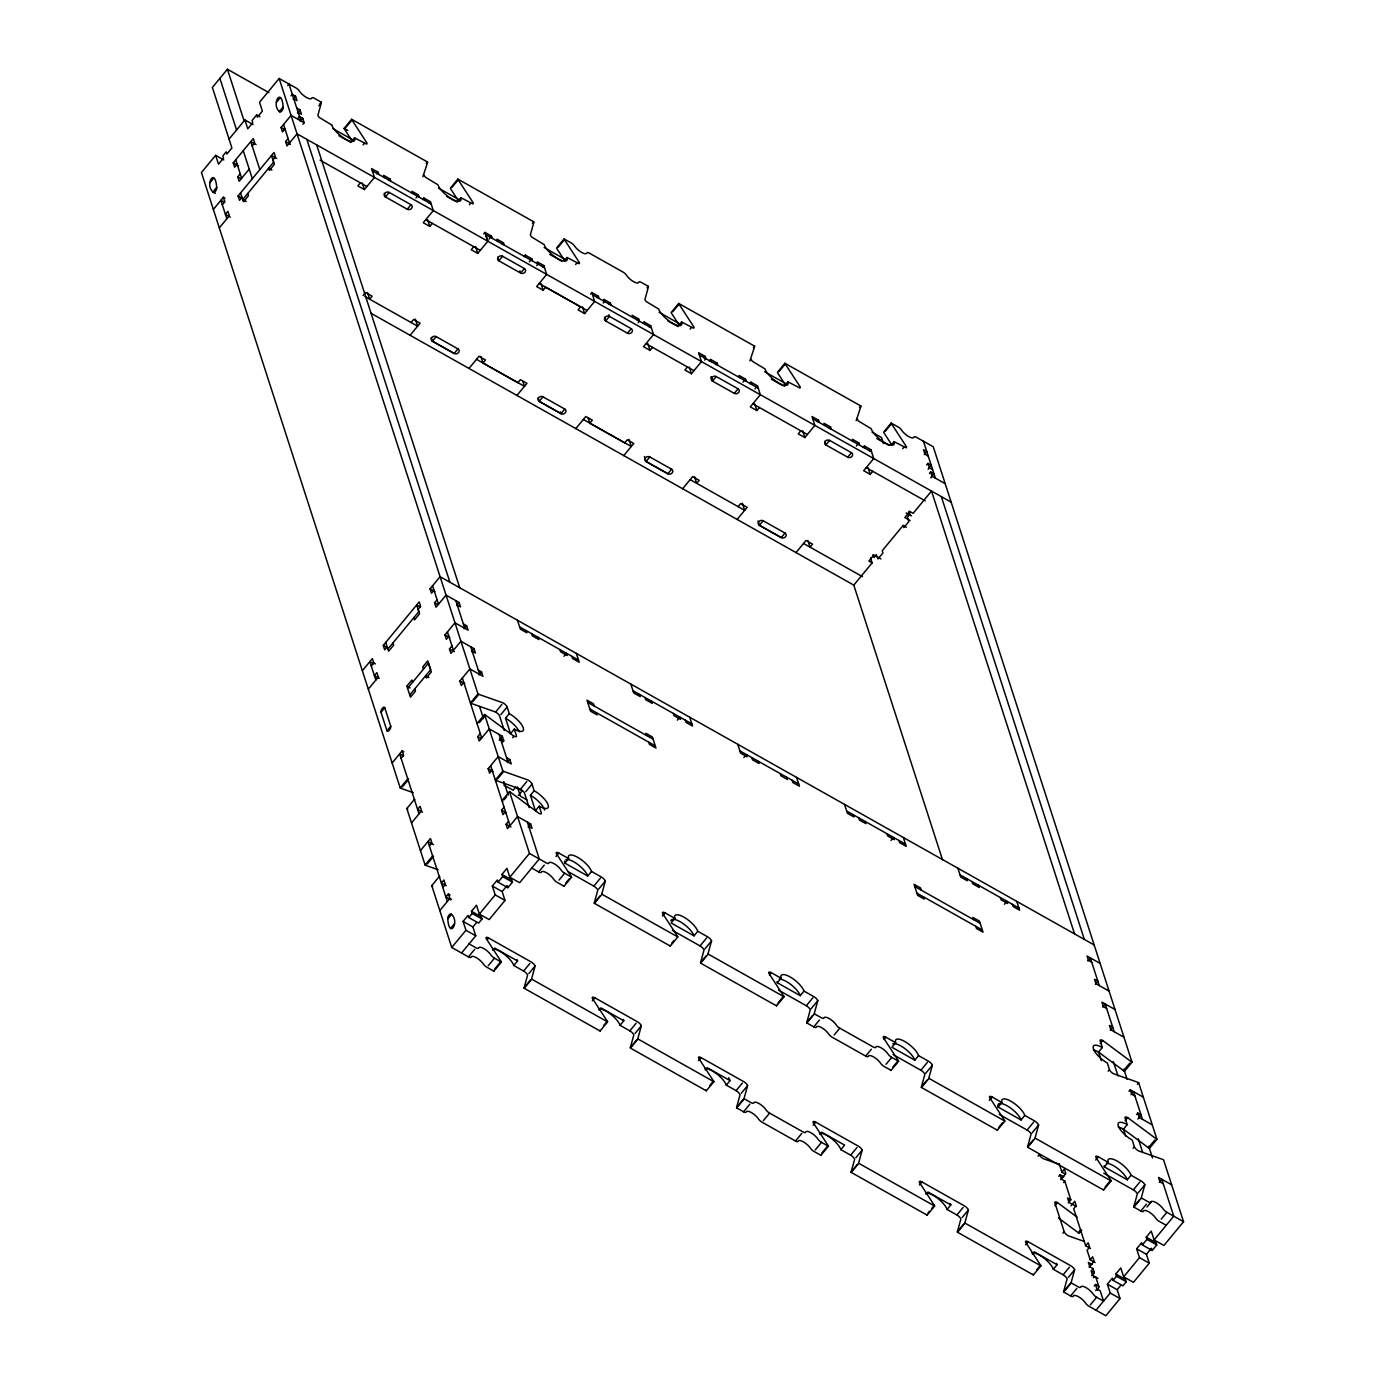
<?xml version="1.0" encoding="UTF-8"?>
<svg xmlns="http://www.w3.org/2000/svg" width="1385" height="1385" viewBox="0 0 1385 1385"><rect width="100%" height="100%" fill="white"/><g stroke="black" fill="none" stroke-linecap="round" stroke-linejoin="round"><path stroke-width="1.5" d="M422.858 176.726L427.584 162.564A4.19 1.42 39.6 0 0 427.515 162.01L351.634 119.3L344.103 128.389A4.207 1.42 39.6 0 0 344.45 129.099L351.928 140.612M1122.941 1128.81L1148.442 1147.767A4.19 1.42 39.6 0 0 1149.411 1148.373L1156.942 1139.284A4.19 1.42 39.6 0 1 1155.973 1138.66L1127.632 1117.608A4.19 1.42 39.6 0 0 1125.087 1117.972L1127.234 1124.62A14.646 4.951 39.6 0 0 1118.284 1125.918A14.646 4.951 39.6 0 0 1132.237 1140.115L1134.384 1146.763A4.19 1.42 39.6 0 0 1138.366 1150.814L1162.673 1159.401A4.19 1.42 39.6 0 1 1163.573 1159.834L1183.569 1221.708L1163.919 1245.479L1154.103 1239.956L1151.247 1231.092L1146.243 1237.169L1156.042 1242.691L1156.769 1244.907L1152.164 1250.465L1142.348 1244.942L1141.638 1242.726L1136.618 1248.785L1146.434 1254.308L1149.29 1263.172L1133.449 1282.337L1123.65 1276.814L1120.777 1267.95L1115.773 1274.027L1125.572 1279.55L1126.299 1281.766L1122.906 1285.851L1113.107 1280.329L1112.38 1278.113L1107.377 1284.172L1117.176 1289.712L1120.05 1298.559L1105.836 1315.75L1089.129 1306.349A4.19 1.42 39.6 0 1 1085.563 1303.129A8.362 2.839 39.6 0 0 1078.448 1296.706A8.362 2.839 39.6 0 0 1073.236 1296.187A4.19 1.42 39.6 0 1 1070.622 1295.927L1063.732 1292.049L1071.246 1282.943A4.19 1.42 39.6 0 1 1071.176 1282.389L1074.639 1269.751A4.19 1.42 39.6 0 0 1070.657 1265.7L1028.137 1241.756A4.19 1.42 39.6 0 0 1025.575 1242.137L1040.55 1265.146A4.19 1.42 39.6 0 1 1040.897 1265.855L1033.366 1274.944L957.485 1232.235L965.016 1223.128A4.19 1.42 39.6 0 1 964.947 1222.574L968.409 1209.936A4.19 1.42 39.6 0 0 964.41 1205.885L921.908 1181.942A4.19 1.42 39.6 0 0 919.346 1182.323L934.304 1205.331A4.19 1.42 39.6 0 1 934.65 1206.041L927.136 1215.13L851.256 1172.42L858.769 1163.313A4.19 1.42 39.6 0 1 858.717 1162.759L862.163 1150.121A4.19 1.42 39.6 0 0 858.181 1146.07L815.661 1122.127A4.19 1.42 39.6 0 0 813.116 1122.508L828.074 1145.516A4.19 1.42 39.6 0 1 828.42 1146.226L820.889 1155.315L813.999 1151.437A4.19 1.42 39.6 0 1 811.091 1149.065L809.134 1146.538A8.362 2.839 39.6 0 0 798.643 1140.634L797.829 1141.604A4.19 1.42 39.6 0 1 795.492 1141.015L762.079 1122.196A4.19 1.42 39.6 0 1 759.17 1119.842L757.214 1117.297A8.362 2.839 39.6 0 0 746.723 1111.393L745.909 1112.38A4.19 1.42 39.6 0 1 743.572 1111.791L736.681 1107.896L744.195 1098.807A4.19 1.42 39.6 0 1 744.126 1098.253L747.588 1085.615A4.19 1.42 39.6 0 0 743.606 1081.564L701.087 1057.621A4.19 1.42 39.6 0 0 698.525 1058.002L713.5 1080.992A4.19 1.42 39.6 0 1 713.846 1081.702L706.315 1090.809L630.452 1048.099L637.966 1038.992A4.19 1.42 39.6 0 1 637.896 1038.438L641.359 1025.8A4.19 1.42 39.6 0 0 637.377 1021.749L594.858 997.806A4.19 1.42 39.6 0 0 592.295 998.187L607.271 1021.178A4.19 1.42 39.6 0 1 607.599 1021.905L600.086 1030.994L524.205 988.284A4.19 1.42 39.6 0 1 524.136 987.713L527.598 975.092A4.19 1.42 39.6 0 0 523.617 971.041L513.8 965.501A14.646 4.951 39.6 0 0 504.417 954.369A14.646 4.951 39.6 0 0 492.489 949.019M439.755 876.774A4.19 1.42 39.6 0 0 439.27 876.497L431.756 885.586L451.735 947.478L468.442 956.879A4.19 1.42 39.6 0 0 471.056 957.139A8.362 2.839 39.6 0 1 476.267 957.658A8.362 2.839 39.6 0 1 483.382 964.081A4.19 1.42 39.6 0 0 486.949 967.301L493.839 971.179L501.37 962.09A4.19 1.42 39.6 0 0 501.024 961.38L486.066 938.372A4.19 1.42 39.6 0 1 488.611 937.991L531.13 961.934A4.19 1.42 39.6 0 1 535.112 965.986L531.667 978.624A4.19 1.42 39.6 0 0 531.736 979.178L524.205 988.284M1166.222 1225.292L1159.332 1221.414A4.19 1.42 39.6 0 1 1155.765 1218.194A8.362 2.839 39.6 0 0 1148.65 1211.771A8.362 2.839 39.6 0 0 1143.439 1211.252A4.19 1.42 39.6 0 1 1140.824 1210.992L1133.934 1207.114L1141.448 1198.008A4.19 1.42 39.6 0 1 1141.396 1197.454L1144.841 1184.816A4.19 1.42 39.6 0 0 1140.859 1180.764L1131.043 1175.242A14.646 4.951 39.6 0 0 1117.089 1161.045A14.646 4.951 39.6 0 0 1108.156 1162.344L1098.34 1156.821A4.19 1.42 39.6 0 0 1095.795 1157.202L1110.753 1180.21A4.19 1.42 39.6 0 1 1111.099 1180.92L1103.568 1190.009L1027.705 1147.299L1035.218 1138.193A4.19 1.42 39.6 0 1 1035.149 1137.639L1038.611 1125.001A4.19 1.42 39.6 0 0 1034.63 1120.95L1024.813 1115.427A14.646 4.951 39.6 0 0 1010.86 1101.231A14.646 4.951 39.6 0 0 1001.909 1102.529L992.11 1097.007A4.19 1.42 39.6 0 0 989.548 1097.387L1004.523 1120.396A4.19 1.42 39.6 0 1 1004.852 1121.106L997.339 1130.195L921.458 1087.485L928.989 1078.378A4.19 1.42 39.6 0 1 928.919 1077.824L932.365 1065.186A4.19 1.42 39.6 0 0 928.383 1061.135L918.567 1055.612A14.646 4.951 39.6 0 0 904.63 1041.416A14.646 4.951 39.6 0 0 895.679 1042.732L885.863 1037.192A4.19 1.42 39.6 0 0 883.318 1037.573L898.276 1060.581A4.19 1.42 39.6 0 1 898.623 1061.291L891.092 1070.38L884.201 1066.502A4.19 1.42 39.6 0 1 880.635 1063.299A8.362 2.839 39.6 0 0 873.519 1056.859A8.362 2.839 39.6 0 0 868.308 1056.339A4.19 1.42 39.6 0 1 865.694 1056.08L832.281 1037.278A4.19 1.42 39.6 0 1 828.715 1034.058A8.362 2.839 39.6 0 0 821.599 1027.635A8.362 2.839 39.6 0 0 816.388 1027.116A4.19 1.42 39.6 0 1 813.791 1026.856L806.884 1022.978L814.415 1013.872A4.19 1.42 39.6 0 1 814.345 1013.318L817.791 1000.68A4.19 1.42 39.6 0 0 813.809 996.629L803.992 991.106A14.646 4.951 39.6 0 0 790.056 976.91A14.646 4.951 39.6 0 0 781.105 978.208L771.289 972.686A4.19 1.42 39.6 0 0 768.744 973.066L783.702 996.075A4.19 1.42 39.6 0 1 784.048 996.784L776.518 1005.874L700.654 963.164L708.168 954.057A4.19 1.42 39.6 0 1 708.099 953.503L711.561 940.865A4.19 1.42 39.6 0 0 707.579 936.814L697.763 931.291A14.646 4.951 39.6 0 0 683.809 917.095A14.646 4.951 39.6 0 0 674.876 918.394L665.06 912.871A4.19 1.42 39.6 0 0 662.497 913.252L677.473 936.26A4.19 1.42 39.6 0 1 677.802 936.97L670.288 946.059L594.407 903.349A4.19 1.42 39.6 0 1 594.338 902.795L597.801 890.157A4.19 1.42 39.6 0 0 593.819 886.106L567.937 871.529M531.753 868.066L538.661 871.944A4.19 1.42 39.6 0 0 541.258 872.204A8.362 2.839 39.6 0 1 546.469 872.723A8.362 2.839 39.6 0 1 553.602 879.146A4.19 1.42 39.6 0 0 557.151 882.366L564.059 886.244L571.572 877.155A4.19 1.42 39.6 0 0 571.226 876.445L556.268 853.437A4.19 1.42 39.6 0 1 558.813 853.056L568.629 858.579A14.646 4.951 39.6 0 1 577.58 857.28A14.646 4.951 39.6 0 1 591.534 871.477L601.332 876.999A4.19 1.42 39.6 0 1 605.332 881.05L601.869 893.689A4.19 1.42 39.6 0 0 601.938 894.243L594.407 903.349M749.908 360.862L754.617 346.7A4.19 1.42 39.6 0 0 754.565 346.146L678.685 303.436L671.154 312.525A4.207 1.42 39.6 0 0 671.5 313.235L678.979 324.748M630.452 1048.099A4.19 1.42 39.6 0 1 630.383 1047.527L633.828 1034.907A4.19 1.42 39.6 0 0 629.846 1030.856L620.03 1025.315A14.646 4.951 39.6 0 0 610.664 1014.184A14.646 4.951 39.6 0 0 598.718 1008.834M700.654 963.164A4.19 1.42 39.6 0 1 700.585 962.592L704.03 949.971A4.19 1.42 39.6 0 0 700.048 945.92L672.331 930.304M856.155 420.676L860.864 406.515A4.19 1.42 39.6 0 0 860.795 405.961L784.914 363.251L777.4 372.34A4.207 1.42 39.6 0 0 777.729 373.05L785.226 384.563M736.681 1107.896A4.19 1.42 39.6 0 1 736.612 1107.342L740.075 1094.721A4.19 1.42 39.6 0 0 736.076 1090.653L726.277 1085.13A14.646 4.951 39.6 0 0 716.893 1073.998A14.646 4.951 39.6 0 0 704.965 1068.649M806.884 1022.978A4.19 1.42 39.6 0 1 806.814 1022.407L810.277 1009.786A4.19 1.42 39.6 0 0 806.295 1005.735L778.56 990.119M851.256 1172.42A4.19 1.42 39.6 0 1 851.186 1171.866L854.649 1159.228A4.19 1.42 39.6 0 0 850.667 1155.177L840.851 1149.654A14.646 4.951 39.6 0 0 831.467 1138.505A14.646 4.951 39.6 0 0 819.539 1133.172M921.458 1087.485A4.19 1.42 39.6 0 1 921.389 1086.931L924.851 1074.293A4.19 1.42 39.6 0 0 920.869 1070.241L893.135 1054.626M957.485 1232.235A4.19 1.42 39.6 0 1 957.416 1231.663L960.878 1219.042A4.19 1.42 39.6 0 0 956.897 1214.991L947.08 1209.469A14.646 4.951 39.6 0 0 937.697 1198.319A14.646 4.951 39.6 0 0 925.769 1192.987M1027.705 1147.299A4.19 1.42 39.6 0 1 1027.635 1146.745L1031.081 1134.107A4.19 1.42 39.6 0 0 1027.099 1130.056L999.364 1114.44M1063.732 1292.049A4.19 1.42 39.6 0 1 1063.663 1291.478L1067.125 1278.857A4.19 1.42 39.6 0 0 1063.126 1274.806L1053.327 1269.283A14.646 4.951 39.6 0 0 1043.944 1258.134A14.646 4.951 39.6 0 0 1032.015 1252.784M1133.934 1207.114A4.19 1.42 39.6 0 1 1133.865 1206.56L1137.327 1193.922A4.19 1.42 39.6 0 0 1133.328 1189.871L1103.758 1173.216M1097.439 1290.301L1098.928 1286.942L1095.795 1277.143A3.134 1.385 -60.6 0 0 1093.388 1277.749M268.88 92.605L227.417 69.25L212.372 87.445L231.918 147.97L226.898 154.029L226.188 151.831L222.812 155.916L223.522 158.132L218.501 164.192L215.644 155.328L201.431 172.519L400.213 787.944A4.19 1.42 39.6 0 0 401.113 788.377L413.267 792.67M229.062 139.106L244.903 119.941L253.074 124.546M331.673 124.962L319.346 117.5A4.19 1.42 39.6 0 1 317.875 115.388L321.337 102.75A4.19 1.42 39.6 0 0 321.268 102.196L314.378 98.318A4.19 1.42 39.6 0 0 311.764 98.058A8.362 2.839 39.6 0 1 306.552 97.539A8.362 2.839 39.6 0 1 299.437 91.116L298.779 90.267A4.19 1.42 39.6 0 0 295.871 87.896L279.164 78.495L259.532 102.248L262.388 111.112L257.368 117.171L256.658 114.955L252.053 120.53L252.78 122.728L247.759 128.805L244.903 119.941M287.716 85.524L288.98 84.018L300.891 120.91M209.966 182.733L213.723 178.18M276.411 102.351L280.168 97.798M237.164 164.209L234.654 167.239L233.217 162.807L253.282 138.552L254.719 142.967L252.209 146.014M291.058 95.859L292.322 94.353L295.576 96.188L297.013 100.62L293.741 98.785M216.701 187.408A3.134 1.385 -60.6 0 1 215.368 191.355A3.134 1.385 -60.6 0 1 212.944 191.961C204.495 184.569 215.229 166.46 216.701 187.408L212.944 191.961L215.402 193.346M279.389 111.579L283.146 107.026C281.674 86.06 270.923 104.187 279.389 111.579A3.134 1.385 -60.6 0 0 281.813 110.956A3.134 1.385 -60.6 0 0 283.146 107.026M293.083 99.218L295.576 96.188M249.213 169.126L239.189 181.262L237.753 176.83L240.263 173.8M213.359 209.429L223.383 197.293L225.028 198.211M284.998 128.926L282.488 131.956L281.051 127.524L291.075 115.388L304.163 122.763L302.917 124.269M297.481 112.877L299.991 109.848L296.719 107.995M222.31 204.755L224.82 201.725L223.383 197.293M298.208 118.002L299.472 116.496L302.744 118.331L304.163 122.763M247.759 193.484L248.469 195.701L243.448 201.76L242.029 197.328L239.518 200.358L238.082 195.943L274.022 152.454L275.459 156.886L272.949 159.916L274.368 164.348L269.365 170.407L268.638 168.208L271.91 170.043M300.233 121.361L302.744 118.331M687.41 367.008L684.9 370.037L691.444 373.725L701.485 361.554L297.048 133.843L287.007 145.979L285.587 141.547L288.097 138.517M320.022 103.719L321.268 102.196M318.827 105.797L320.091 104.273M219.315 227.884L229.339 215.748L227.919 211.316L225.409 214.346L230.308 217.116M246.218 201.569L242.704 199.596L273.624 162.184L271.477 155.536L276.758 158.513M345.713 127.593L351.98 120.01A4.207 1.42 39.6 0 1 351.634 119.3M351.98 120.01L366.938 143.001A4.19 1.42 39.6 0 1 366.488 144.04L354.577 137.859L350.82 142.413L338.944 135.73M363.13 144.906L364.393 143.382M360.36 182.872L357.849 185.902L364.393 189.572L374.452 177.418L371.578 168.572L378.122 172.242L378.832 174.458M376.876 173.766L378.122 172.242M388.856 180.517L390.12 178.994L383.576 175.324L384.286 177.54M389.22 192.411L385.463 196.964L407.259 209.239A3.134 2.614 -17.9 0 0 411.57 208.356A3.134 2.614 -17.9 0 0 410.999 204.703L389.202 192.428A3.134 2.614 -17.9 0 0 384.857 193.329A3.134 2.614 -17.9 0 0 385.428 196.982L384.303 193.415M426.251 163.534L427.515 162.01M415.95 197.986L418.46 194.956L411.916 191.286L412.643 193.484M407.259 209.239L411.016 204.686M422.65 199.544L423.914 198.038L430.458 201.708L433.297 210.589L423.273 222.725L429.8 226.413L432.31 223.366M429.194 203.231L430.458 201.708M564.405 260.241L556.926 248.729A4.207 1.42 39.6 0 1 556.58 248.019L564.11 238.93A4.207 1.42 39.6 0 0 564.439 239.64L579.415 262.631A4.19 1.42 39.6 0 1 578.965 263.669L567.054 257.489A14.646 4.951 39.6 0 1 558.103 258.787A14.646 4.951 39.6 0 1 544.149 244.591L531.823 237.112A4.19 1.42 39.6 0 1 530.351 235.017L533.814 222.379A4.19 1.42 39.6 0 0 533.744 221.825L457.864 179.115L450.35 188.204A4.207 1.42 39.6 0 0 450.696 188.914L458.175 200.427M451.943 187.408L458.21 179.825A4.207 1.42 39.6 0 1 457.864 179.115M363.095 295.524L365.588 292.495L372.132 296.182L369.622 299.212L367.492 292.564M457.05 202.227L460.807 197.674L472.718 203.855A4.19 1.42 39.6 0 0 473.185 202.816L458.21 179.825M469.377 204.703L470.623 203.197M483.711 233.927L484.958 232.403L491.502 236.091L492.212 238.307M411.051 322.532L413.561 319.502L420.105 323.19L410.081 335.308M473.739 246.703L471.229 249.733L477.773 253.42L487.814 241.267L484.958 232.403M488.992 239.12L491.502 236.091M502.236 244.349L503.499 242.842L496.955 239.155L497.665 241.371M457.95 348.899L454.193 353.452L432.38 341.177L436.154 336.624L457.95 348.899A3.134 2.614 -17.9 0 1 458.504 352.586A3.134 2.614 -17.9 0 1 454.176 353.469L432.362 341.195L431.237 337.628M502.599 256.242L498.825 260.795L520.639 273.07A3.134 2.614 -17.9 0 0 524.95 272.204A3.134 2.614 -17.9 0 0 524.378 268.534L502.582 256.26A3.134 2.614 -17.9 0 0 498.236 257.16A3.134 2.614 -17.9 0 0 498.808 260.813L497.682 257.246M532.498 223.349L533.744 221.825M524.049 256.623L525.296 255.117L531.84 258.787L532.55 261.003M529.33 261.834L531.84 258.787M524.396 268.517L520.639 273.07L519.894 270.871M536.757 265.591L538.003 264.085L537.293 261.869L543.838 265.539L546.677 274.42L536.636 286.557L543.18 290.244L545.69 287.214L580.592 306.829L578.082 309.859L584.626 313.547L594.65 301.411L591.793 292.547L590.547 294.07M558.172 247.223L564.439 239.64M542.574 267.063L543.838 265.539M468.944 368.462L478.968 356.326L485.512 360.013L483.001 363.043L517.869 382.71L520.379 379.68L526.923 383.351L516.899 395.487M564.543 260.518L567.054 257.489M575.606 264.518L576.852 263.011M597.091 297.758L598.337 296.234L591.793 292.547M603.254 303.038L604.501 301.514L603.791 299.298L610.335 302.986L611.045 305.202M609.071 304.51L610.335 302.986M564.786 409.06L561.029 413.613L539.215 401.321A3.134 2.614 -17.9 0 1 538.609 397.72A3.134 2.614 -17.9 0 1 542.955 396.82L564.786 409.06A3.134 2.614 -17.9 0 1 565.322 412.747A3.134 2.614 -17.9 0 1 560.994 413.648L539.18 401.373L542.989 396.785M647.072 287.855L648.318 286.331L641.428 282.453A4.19 1.42 39.6 0 0 639.091 281.865L638.814 282.194A8.362 2.839 39.6 0 1 633.603 281.674A8.362 2.839 39.6 0 1 626.487 275.251L625.83 274.403A4.19 1.42 39.6 0 0 622.921 272.031L589.508 253.23A4.19 1.42 39.6 0 0 587.171 252.641L586.894 252.953A8.362 2.839 39.6 0 1 581.683 252.434A8.362 2.839 39.6 0 1 574.567 246.011L573.909 245.18A4.19 1.42 39.6 0 0 571.001 242.808L564.11 238.93M637.412 320.472L638.675 318.948L632.131 315.261L632.841 317.477M627.474 333.214L631.231 328.678L609.435 316.386A3.134 2.614 -17.9 0 0 605.089 317.286A3.134 2.614 -17.9 0 0 605.66 320.939L627.474 333.214A3.134 2.614 -17.9 0 0 631.802 332.331A3.134 2.614 -17.9 0 0 631.231 328.678M638.139 322.67L639.385 321.164L638.675 318.948M642.865 323.536L644.129 322.012L650.673 325.7L653.53 334.547L643.488 346.683L650.032 350.37L652.543 347.341M362.351 670.704L372.375 658.567L373.811 662.999L375.439 663.917M387.194 646.795L384.684 649.842L383.264 645.41L419.205 601.921L420.625 606.353L418.114 609.383L419.551 613.815L414.53 619.891L413.821 617.675M433.972 590.2L431.479 593.23L430.043 588.798L440.066 576.679L1094.167 944.951M649.409 327.224L650.673 325.7M371.301 666.029L373.811 662.999M387.887 649.046L418.824 611.633L416.677 604.985L420.192 606.959M575.762 428.64L585.786 416.504L592.33 420.174L589.82 423.221L624.722 442.836L627.232 439.807L633.776 443.477L623.752 455.613M672.746 311.729L679.031 304.146A4.207 1.42 39.6 0 1 678.685 303.436M457.275 605.072L460.547 606.924L459.11 602.492L446.039 595.117L435.998 607.253L434.578 602.821L437.089 599.792M368.306 689.159L378.33 677.023L376.91 672.591L374.4 675.638L379.3 678.39M679.031 304.146L693.989 327.137A4.19 1.42 39.6 0 1 693.539 328.176L681.628 321.995L677.854 326.548L667.691 320.818M456.6 605.522L459.11 602.492M690.18 329.041L691.427 327.518M381.014 712.288L384.77 707.735L390.726 726.19A3.134 1.385 -60.6 0 1 389.375 730.12A3.134 1.385 -60.6 0 1 386.969 730.743L381.014 712.288A3.134 1.385 -60.6 0 1 382.347 708.341A3.134 1.385 -60.6 0 1 384.77 707.735M448.878 636.321L446.368 639.368L444.949 634.936L454.973 622.8L468.061 630.175L466.624 625.743L463.352 623.891M414.738 688.916L415.465 691.132L410.445 697.192L406.878 686.129L411.882 680.052L412.609 682.268M407.571 688.362L428.467 663.086L430.614 669.734L409.718 695.01M464.113 628.773L466.624 625.743M472.181 651.21L475.436 653.045L474.016 648.613L460.928 641.255L450.904 653.391L449.467 648.959L451.977 645.929M386.969 730.743L390.726 726.19M703.926 357.901L705.173 356.395L698.629 352.708L701.468 361.589L760.348 394.725L757.508 385.844L750.964 382.173L749.701 383.68M704.636 360.117L705.883 358.594L705.173 356.395M709.362 360.966L710.626 359.459L717.17 363.147L717.88 365.346M471.506 651.642L474.016 648.613M715.906 364.653L717.17 363.147M392.145 762.962L402.169 750.826L403.814 751.743M463.785 682.459L461.274 685.488L459.837 681.056L469.879 668.938L482.949 676.295L481.53 671.863L478.258 670.028M671.604 469.221A3.134 2.614 -17.9 0 1 672.175 472.891A3.134 2.614 -17.9 0 1 667.847 473.774L646.068 461.482L649.825 456.929M734.31 393.375L738.067 388.821L716.253 376.564L712.496 381.1L734.31 393.375A3.134 2.614 -17.9 0 0 738.62 392.509A3.134 2.614 -17.9 0 0 738.049 388.839M401.096 758.288L403.606 755.258L402.169 750.826M479.02 674.893L481.53 671.863M753.302 347.67L754.548 346.146M400.213 787.944L407.727 778.837A4.19 1.42 39.6 0 0 408.644 779.27L402.377 786.87M279.164 78.495L477.946 693.902L470.415 703.009A4.19 1.42 39.6 0 0 471.315 703.442L495.622 712.028A4.19 1.42 39.6 0 1 499.621 716.08L504.261 730.466M472.579 701.935L478.846 694.352L503.153 702.922A4.19 1.42 39.6 0 1 507.135 706.991L509.282 713.621A14.646 4.951 39.6 0 1 523.236 727.817A14.646 4.951 39.6 0 1 514.285 729.116L510.528 733.669L505.525 718.174L509.282 713.621M743.001 382.139L745.511 379.092L738.967 375.422L739.677 377.638M438.162 869.763L426.026 865.469A4.19 1.42 39.6 0 1 425.108 865.036L406.844 808.494L414.375 799.405A4.19 1.42 39.6 0 1 414.859 799.682M477.063 723.559L484.577 714.47A4.19 1.42 39.6 0 1 485.546 715.093L513.87 736.145A4.19 1.42 39.6 0 0 516.432 735.764L514.285 729.116M479.279 722.676L484.283 716.599M754.998 388.891L757.508 385.844M495.622 712.028L501.889 704.446M778.993 371.544L785.26 363.961A4.207 1.42 39.6 0 1 784.914 363.251M502.495 742.204L503.759 740.681L502.322 736.266L489.234 728.891L479.21 741.027L477.773 736.595L480.283 733.565M682.615 488.766L692.638 476.63L699.183 480.318L696.672 483.348L694.526 476.7M500.868 714.573L507.135 706.991M411.518 822.932L421.542 810.796L420.105 806.364L417.595 809.394L422.512 812.164M951.131 502.114L760.365 394.708L750.306 406.861L756.851 410.549L759.361 407.519M784.1 386.363L787.857 381.81L799.768 387.99A4.19 1.42 39.6 0 0 800.218 386.952L785.26 363.961M563.989 656.317L566.5 653.287L567.209 655.503L560.665 651.816L559.956 649.6M499.812 739.296L502.322 736.266M499.223 740.369L500.487 738.846L503.759 740.681M512.623 737.651L513.87 736.145M420.451 850.598L430.475 838.479L431.912 842.894L429.402 845.941M492.091 770.095L489.58 773.142L488.143 768.71L498.184 756.574L511.255 763.931L509.836 759.517L506.564 757.664M507.326 762.546L509.836 759.517M425.108 865.036L432.639 855.93A4.19 1.42 39.6 0 0 433.54 856.363L427.273 863.946M484.577 714.47L502.842 770.995L495.311 780.101A4.19 1.42 39.6 0 0 496.228 780.534L520.535 789.121A4.19 1.42 39.6 0 1 524.517 793.172L529.157 807.559M497.475 779.028L503.742 771.445L528.049 780.015A4.19 1.42 39.6 0 1 532.03 784.066L534.177 790.714A14.646 4.951 39.6 0 1 548.131 804.91A14.646 4.951 39.6 0 1 539.18 806.208L535.424 810.762L530.42 795.267L534.177 790.714M738.101 506.668L740.611 503.638L747.156 507.326L737.132 519.444M800.79 430.839L798.279 433.869L804.823 437.556L814.865 425.403L812.008 416.539L818.552 420.226L819.262 422.442M539.18 806.208L541.327 812.856A4.19 1.42 39.6 0 1 538.782 813.237L510.442 792.168A4.19 1.42 39.6 0 0 509.472 791.562L501.959 800.651A4.19 1.42 39.6 0 1 502.928 801.274M504.175 799.751L506.685 796.721M817.288 421.732L818.552 420.226M505.49 811.61L502.98 814.657L501.56 810.225L504.071 807.195M520.535 789.121L526.802 781.538M518.388 795.457L522.145 790.904L515.601 787.217L513.091 790.246L503.707 784.966M442.819 887.456L445.312 884.409L443.892 879.994L441.382 883.024L446.282 885.777M525.763 791.649L532.03 784.066M829.286 428.484L830.55 426.978L824.006 423.291L824.716 425.507M450.056 894.935L448.411 894.017L445.918 897.047L450.817 899.8M528.793 826.499L532.065 828.334L530.628 823.902L517.54 816.544L507.516 828.68L506.079 824.248L508.589 821.218M439.824 910.568L449.848 898.432L448.411 894.017M785.001 533.035L781.244 537.588L759.413 525.331A3.134 2.614 -17.9 0 1 758.841 521.678A3.134 2.614 -17.9 0 1 763.187 520.795L785.001 533.035A3.134 2.614 -17.9 0 1 785.555 536.722A3.134 2.614 -17.9 0 1 781.227 537.605L759.43 525.313L763.204 520.76M829.65 440.378L825.875 444.931L847.689 457.206A3.134 2.614 -17.9 0 0 852 456.34A3.134 2.614 -17.9 0 0 851.429 452.687L829.615 440.395A3.134 2.614 -17.9 0 0 825.287 441.296A3.134 2.614 -17.9 0 0 825.858 444.949L824.733 441.382M859.531 407.484L860.795 405.961M447.753 918.93L451.51 914.394C459.976 921.787 449.225 939.896 447.753 918.93A3.134 1.385 -60.6 0 1 449.104 915A3.134 1.385 -60.6 0 1 451.51 914.394M528.118 826.932L530.628 823.902M450.731 928.158L454.488 923.622M461.551 953.001L475.765 935.81L465.949 930.287L463.092 921.423L468.095 915.364L468.822 917.58L478.621 923.103L482.015 919.017L481.287 916.801L471.489 911.278L476.492 905.201L479.349 914.065L489.165 919.588L505.006 900.423L502.149 891.559L492.333 886.036L497.353 879.977L498.063 882.193L507.88 887.716L512.485 882.158L511.758 879.942L501.959 874.42L506.962 868.343L509.819 877.207L519.635 882.73L539.284 858.96L527.356 822.067M856.38 445.97L858.89 442.94L852.346 439.253L853.056 441.469M847.689 457.206L851.446 452.653M468.822 917.58L472.198 913.494L471.489 911.278M498.063 882.193L502.668 876.618L501.959 874.42M863.08 447.511L864.344 446.005L870.871 449.692L873.727 458.556L863.686 470.692L870.23 474.38L872.74 471.35M451.735 947.478L465.949 930.287M479.349 914.065L495.207 894.9L492.333 886.036M509.819 877.207L529.468 853.437L509.472 791.562M475.765 935.81L472.891 926.946L476.665 922.41M502.149 891.559L507.17 885.5L507.88 887.716M1098.045 1051.717L1123.547 1070.674A4.19 1.42 39.6 0 0 1124.516 1071.28L1132.03 1062.191L933.265 446.766L916.558 437.366A4.19 1.42 39.6 0 0 914.221 436.777L913.944 437.106A8.362 2.839 39.6 0 1 908.733 436.587A8.362 2.839 39.6 0 1 901.618 430.146L900.96 429.315A4.19 1.42 39.6 0 0 898.051 426.944L891.161 423.066L883.63 432.155A4.207 1.42 39.6 0 0 883.976 432.864L891.455 444.377M885.223 431.358L891.49 423.775A4.207 1.42 39.6 0 1 891.161 423.066M869.624 451.198L870.871 449.692M795.994 552.598L806.018 540.462L812.562 544.149L810.052 547.179L807.905 540.531M468.442 956.879L474.709 949.296M538.661 871.944L544.288 865.123M891.594 444.654L894.087 441.625L906.015 447.805A4.19 1.42 39.6 0 0 906.465 446.766L891.49 423.775M487.364 939.515L488.611 937.991M556.008 856.467L558.813 853.056M677.369 720.148L679.879 717.118L680.589 719.334L674.045 715.647L673.335 713.448M902.656 448.671L903.903 447.147M492.783 950.352L494.67 948.067L517.557 960.965L513.8 965.501M591.534 871.477L587.759 876.03L564.872 863.132L568.629 858.579M488.195 965.778L494.462 958.195L501.37 962.09M559.038 880.098L564.682 873.26L571.572 877.155M494.757 968.963L501.024 961.38M565.599 883.266L569.356 878.713M924.28 454.609L926.79 451.579L923.518 449.727L924.955 454.159L928.21 456.011M926.669 464.91L927.933 463.386L931.205 465.222L928.694 468.269M928.106 469.325L929.352 467.818L927.933 463.386M929.422 473.393L930.668 471.87L933.94 473.722L931.43 476.752M930.841 477.825L932.105 476.301L930.668 471.87M523.617 971.041L529.884 963.458M593.819 886.106L600.398 878.142M528.845 973.568L535.112 965.986M598.735 889.014L605.332 881.05M876.497 554.554L873.987 557.584L873.035 554.641M870.542 557.895L872.152 562.881L853.783 585.111L942.527 859.825M906.396 527.269L903.124 525.434L882.228 550.711L882.938 552.927L877.917 558.986L876.965 556.026M524.136 987.713L530.403 980.13M594.338 902.795L599.982 895.956M743.866 757.595L746.376 754.565L747.086 756.781L740.542 753.094L737.703 744.212M592.347 1000.836L594.858 997.806M662.428 916.056L665.06 912.871M599.03 1010.15L600.9 1007.882L623.804 1020.78L620.03 1025.315M674.876 918.394L671.102 922.947L694.006 935.844L697.763 931.291M603.496 1025.731L607.271 1021.178M671.829 943.081L673.716 940.796M629.846 1030.856L636.113 1023.255M700.048 945.92L706.627 937.957M635.092 1033.383L641.359 1025.8M704.982 948.829L711.561 940.865M630.383 1047.527L636.65 1039.945M700.585 962.592L706.229 955.771M698.577 1060.65L701.087 1057.621M769.419 974.971L771.289 972.686M891.04 840.453L893.55 837.423L894.26 839.639L887.716 835.951L887.006 833.735M705.259 1069.964L707.146 1067.697L730.034 1080.594L726.277 1085.13M803.992 991.106L800.236 995.659L777.349 982.761L781.105 978.208M709.743 1085.546L713.5 1080.992M778.058 1002.896L783.702 996.075M736.076 1090.653L742.343 1083.07M806.295 1005.735L812.874 997.771M741.321 1093.198L747.588 1085.615M811.212 1008.644L817.791 1000.68M736.612 1107.342L742.879 1099.759M806.814 1022.407L812.458 1015.586M743.572 1111.791L749.839 1104.209M813.791 1026.856L819.418 1020.035M763.325 1120.69L769.593 1113.107L803.023 1131.926A4.19 1.42 39.6 0 0 805.36 1132.497L806.174 1131.528A8.362 2.839 39.6 0 1 816.665 1137.431L818.604 1139.976A4.19 1.42 39.6 0 0 821.513 1142.331L828.42 1146.226M834.168 1034.993L839.812 1028.172L873.225 1046.991A4.19 1.42 39.6 0 0 875.822 1047.25A8.362 2.839 39.6 0 1 881.05 1047.77A8.362 2.839 39.6 0 1 888.166 1054.193A4.19 1.42 39.6 0 0 891.732 1057.396L898.623 1061.291M795.492 1141.015L801.759 1133.432M865.694 1056.08L871.338 1049.259M813.151 1125.174L815.661 1122.127M883.994 1039.477L885.863 1037.192M1004.419 904.301L1006.93 901.254L1007.639 903.47L1001.095 899.8L1000.385 897.584M819.833 1134.488L821.72 1132.203L844.608 1145.101L840.851 1149.654M895.679 1042.732L891.923 1047.268L914.81 1060.166L918.567 1055.612M815.246 1149.914L821.513 1142.331M886.088 1064.234L891.732 1057.396M821.807 1153.099L828.074 1145.516M892.633 1067.402L898.276 1060.581M850.667 1155.177L856.934 1147.594M920.869 1070.241L927.448 1062.278M855.895 1157.704L862.163 1150.121M925.786 1073.15L932.365 1065.186M851.186 1171.866L857.453 1164.283M921.389 1086.931L927.032 1080.092M1087.814 960.913L1090.324 957.883L1099.257 985.549M919.398 1184.989L921.908 1181.942M989.288 1100.417L992.11 1097.007M1095.327 984.164L1097.82 981.117L1094.548 979.282L1095.985 983.714L1109.073 991.071M926.063 1194.303L927.95 1192.018L950.837 1204.915L947.08 1209.469M1024.813 1115.427L1021.057 1119.98L998.152 1107.082L1001.909 1102.529M928.037 1212.914L929.3 1211.39M931.811 1208.361L934.304 1205.331M998.879 1127.217L1002.636 1122.664M1102.702 1007.033L1105.213 1004.004L1114.163 1031.686M956.897 1214.991L963.164 1207.408M1027.099 1130.056L1033.677 1122.092M1110.216 1030.284L1112.726 1027.255L1109.454 1025.402L1110.891 1029.834L1123.962 1037.209M1100.227 1043.546L1102.737 1040.516L1131.078 1061.568A4.19 1.42 39.6 0 0 1132.03 1062.191M1101.352 1060.685L1098.565 1052.081L1102.322 1047.527L1100.175 1040.879A4.19 1.42 39.6 0 1 1102.737 1040.516M962.142 1217.519L968.409 1209.936M1032.033 1132.965L1038.611 1125.001M957.416 1231.663L963.7 1224.08M1027.635 1146.745L1033.279 1139.907M1038.023 1156.111L1039.269 1154.605A4.19 1.42 39.6 0 0 1043.251 1158.656L1059.456 1164.387M1108.225 1071.194L1109.472 1069.67L1107.342 1063.022A14.646 4.951 39.6 0 1 1093.388 1048.826A14.646 4.951 39.6 0 1 1102.322 1047.527M1123.547 1070.674L1129.814 1063.091M1065.152 1173.995L1061.897 1172.16L1064.39 1169.113L1065.827 1173.545L1060.806 1179.622M1058.798 1176.263L1060.044 1174.74L1063.784 1176.852M1129 1091.328L1130.247 1089.805L1143.335 1097.162M1137.414 1084.265L1138.678 1082.741A4.19 1.42 39.6 0 0 1137.778 1082.308L1113.471 1073.721A4.19 1.42 39.6 0 1 1109.472 1069.67M1131.026 1094.687L1133.519 1091.64L1142.469 1119.322M1063.49 1182.53L1064.753 1181.007L1061.481 1179.172L1060.044 1174.74M1054.92 1205.573L1057.43 1202.544L1077.27 1217.276M1125.122 1120.638L1127.632 1117.608M1025.627 1244.786L1028.137 1241.756M1095.708 1160.007L1098.34 1156.821M1125.693 1136.064L1123.46 1129.173L1127.234 1124.62M1136.514 1114.579L1137.76 1113.055L1141.032 1114.89L1138.522 1117.92M1068.32 1202.855L1070.83 1199.825L1064.753 1181.007M1137.933 1118.993L1139.197 1117.487L1137.76 1113.055M1071.003 1205.781L1074.76 1201.228L1076.197 1205.66L1073.687 1208.689L1085.667 1245.773L1090.566 1248.543M1032.31 1254.117L1034.179 1251.832L1057.084 1264.73L1053.327 1269.283M1131.043 1175.242L1127.286 1179.795L1104.399 1166.897L1108.156 1162.344M1062.918 1233.204L1064.182 1231.698L1054.885 1202.907A4.19 1.42 39.6 0 1 1057.43 1202.544M1133.12 1148.269L1134.384 1146.763M1036.794 1269.681L1040.55 1265.146M1105.109 1187.032L1110.753 1180.21M1058.417 1217.952L1078.24 1232.685L1080.75 1229.655M1148.442 1147.767L1154.709 1140.167M1081.72 1230.278L1079.209 1233.308A4.19 1.42 39.6 0 1 1078.24 1232.685M1085.667 1245.773L1088.177 1242.743L1089.597 1247.175L1087.104 1250.205L1090.203 1259.796L1095.102 1262.549M1063.126 1274.806L1069.393 1267.223M1133.328 1189.871L1139.924 1181.907M1068.372 1277.334L1074.639 1269.751M1138.262 1192.779L1144.841 1184.816M1063.663 1291.478L1069.93 1283.895M1133.865 1206.56L1139.509 1199.722M1090.203 1259.796L1092.696 1256.766L1094.133 1261.198L1089.112 1267.258M1159.332 1182.323L1161.825 1179.293L1173.753 1216.186L1154.103 1239.956M1091.795 1270.166L1093.059 1268.66L1089.787 1266.808L1088.35 1262.376L1092.09 1264.488M1070.622 1295.927L1076.889 1288.344M1140.824 1210.992L1146.468 1204.171M1146.936 1207.028L1151.506 1201.505M1091.865 1275.741L1094.375 1272.711L1093.059 1268.66M1094.254 1286.042L1095.5 1284.518L1099.24 1286.63M1095.691 1290.474L1096.937 1288.95L1095.5 1284.518M1090.376 1304.826L1096.643 1297.243L1103.551 1301.121L1100.209 1290.785L1096.937 1288.95M1161.219 1219.129L1166.862 1212.308L1183.569 1221.708M1113.107 1280.329L1116.483 1276.243L1115.773 1274.027M1142.348 1244.942L1146.953 1239.385L1146.243 1237.169M1096.02 1310.227L1110.233 1293.036L1107.377 1284.172M1123.65 1276.814L1139.491 1257.649L1136.618 1248.785M1117.176 1289.712L1120.95 1285.159M1146.434 1254.308L1151.454 1248.249L1152.164 1250.465M1084.368 1241.479L1068.164 1235.749A4.19 1.42 39.6 0 1 1064.182 1231.698M344.103 128.389L347.808 130.484M332.971 128.684L351.825 139.296M438.526 188.118L459.266 199.786M544.097 247.551L564.82 259.22M659.07 312.283L679.81 323.969M764.641 371.717L785.382 383.403M872.083 432.224L881.501 437.522L883.44 443.494M298.156 112.427L301.428 114.28L299.991 109.848M929.352 467.818L932.624 469.653M446.87 196.497L455.405 201.292M549.724 254.39L561.756 261.176M771.376 379.196L782.577 385.497M876.774 438.526L888.806 445.312M932.105 476.301L945.176 483.677M372.288 170.805L431.15 203.941M544.53 267.79L485.65 234.636L487.797 241.284M592.52 294.763L651.383 327.916M699.321 354.941L758.201 388.094M812.701 418.772L871.581 451.925M281.051 127.524L284.323 129.376M256.658 114.955L259.93 116.807M320.108 160.193L366.921 186.525M425.784 219.661L480.301 250.356M539.163 283.51L587.136 310.517M645.999 343.653L693.972 370.661M752.834 403.814L807.351 434.492M866.214 467.645L925.197 500.851M285.587 141.547L290.486 144.317M256.052 144.559L250.772 141.582L259.826 169.628M906.206 512.9L911.486 515.878M910.101 520.535L904.82 517.557L909.841 511.498L913.113 513.333L931.516 491.069L1074.552 933.906M233.217 162.807L238.133 165.577M215.644 155.328L223.816 159.933M237.753 176.83L241.025 178.682M238.082 195.943L242.981 198.696M880.947 558.934L873.9 554.97L868.88 561.046L872.152 562.881M224.612 202.435L220.873 200.323L226.846 218.778M364.982 296.563L417.612 326.185L415.327 319.104M476.492 359.338L524.448 386.346L522.734 381.031M583.327 419.482L631.283 446.489L628.998 439.409M690.163 479.643L744.663 510.338L742.377 503.24M803.525 543.474L862.509 576.679M370.626 313.062L854.06 585.266M519.617 626.903L578.48 660.039M632.997 690.734L691.859 723.87M739.85 750.86L798.712 783.997M846.668 811.039L905.53 844.175M960.047 874.87L1018.91 908.006M1100.123 963.406L1087.052 956.031L1088.472 960.463L1091.744 962.298M430.043 588.798L434.942 591.568M434.578 602.821L437.85 604.674M587.69 702.368L653.114 739.192M914.741 886.504L980.164 923.328M589.837 708.999L655.261 745.822M916.887 893.135L982.294 929.976M1115.029 1009.526L1101.941 1002.169L1103.378 1006.583L1106.65 1008.436M444.949 634.936L449.848 637.689M449.467 648.959L454.384 651.712M459.837 681.056L464.754 683.826M383.264 645.41L386.536 647.245M428.883 677.611L425.611 675.776L426.32 677.992L431.341 671.915L427.757 660.853L422.754 666.912L423.464 669.128M373.552 663.675L369.864 661.615L375.82 680.052M406.878 686.129L410.133 687.964M1134.956 1096.072L1131.683 1094.237L1130.247 1089.805M477.773 736.595L481.045 738.447M1139.197 1117.487L1152.268 1124.845M488.143 768.71L493.06 771.462M526.889 799.837L520.362 796.15L517.367 786.922M1171.641 1184.816L1158.57 1177.44L1159.989 1181.872L1163.261 1183.725M501.56 810.225L506.46 812.978M403.399 755.968L399.659 753.856L419.032 813.826M506.079 824.248L510.996 827.001M529.468 853.437L546.175 862.855A4.19 1.42 39.6 0 0 548.789 863.115A8.362 2.839 39.6 0 1 554 863.634A8.362 2.839 39.6 0 1 561.115 870.057A4.19 1.42 39.6 0 0 564.682 873.26M601.938 894.243L677.802 936.97M708.168 954.057L784.048 996.784M814.415 1013.872L821.305 1017.75A4.19 1.42 39.6 0 0 823.919 1018.01A8.362 2.839 39.6 0 1 829.13 1018.529A8.362 2.839 39.6 0 1 836.246 1024.952A4.19 1.42 39.6 0 0 839.812 1028.172M928.989 1078.378L1004.852 1121.106M1035.218 1138.193L1111.099 1180.92M1141.448 1198.008L1148.355 1201.886A4.19 1.42 39.6 0 0 1150.952 1202.145A8.362 2.839 39.6 0 1 1156.181 1202.665A8.362 2.839 39.6 0 1 1163.296 1209.105A4.19 1.42 39.6 0 0 1166.862 1212.308M502.668 876.618L512.485 882.158M1146.953 1239.385L1156.769 1244.907M1070.83 1199.825L1067.558 1197.99L1068.995 1202.422L1076.457 1206.629M433.574 844.66L427.965 841.509L447.338 901.479M495.207 894.9L505.006 900.423M1139.491 1257.649L1149.29 1263.172M449.848 898.432L451.493 899.367M472.198 913.494L482.015 919.017M1116.483 1276.243L1126.299 1281.766M1094.375 1272.711L1091.103 1270.876L1092.523 1275.291L1098.132 1278.459M463.092 921.423L472.891 926.946M1110.233 1293.036L1120.05 1298.559M469.065 943.895L475.973 947.79A4.19 1.42 39.6 0 0 478.569 948.05A8.362 2.839 39.6 0 1 483.798 948.569A8.362 2.839 39.6 0 1 490.913 954.992A4.19 1.42 39.6 0 0 494.462 958.195M531.736 979.178L607.599 1021.905M637.966 1038.992L713.846 1081.702M744.195 1098.807L751.103 1102.685A4.19 1.42 39.6 0 0 753.44 1103.274L754.254 1102.304A8.362 2.839 39.6 0 1 764.745 1108.208L766.684 1110.735A4.19 1.42 39.6 0 0 769.593 1113.107M858.769 1163.313L934.65 1206.041M965.016 1223.128L1040.897 1265.855M1071.246 1282.943L1078.153 1286.821A4.19 1.42 39.6 0 0 1080.75 1287.081A8.362 2.839 39.6 0 1 1085.961 1287.6A8.362 2.839 39.6 0 1 1093.094 1294.023A4.19 1.42 39.6 0 0 1096.643 1297.243M1138.678 1082.741L1156.942 1139.284M923.449 441.244L935.377 478.137M941.333 496.592L1084.351 939.428M1123.824 1069.133L1127.113 1079.348M1148.702 1146.191L1152.493 1157.895M1113.35 1061.568L1117.972 1075.868M1138.262 1138.712L1142.677 1152.372M908.975 511.169L909.928 514.112L907.417 517.142L908.854 521.574L903.834 527.633L903.124 525.434M1016.763 901.375L1019.637 910.222L1013.093 906.552L1012.366 904.336M864.344 446.005L865.054 448.221M868.083 467.732L870.23 474.38M858.89 442.94L859.6 445.139M830.55 426.978L831.26 429.194M978.572 885.309L979.299 887.508L972.755 883.838L972.045 881.622M1059.248 1163.971L1061.897 1172.16M966.592 878.557L967.301 880.756L960.757 877.086L957.901 868.222M973.62 919.64L972.893 917.424L979.437 921.112L983.021 932.174L976.477 928.504L975.767 926.288M802.677 430.908L804.823 437.556M921.285 890.174L920.575 887.975L914.031 884.288L917.614 895.351L924.141 899.038L923.431 896.822M903.384 837.527L906.257 846.391L899.713 842.703L899.003 840.487M750.964 382.173L751.674 384.389M754.704 403.901L756.851 410.549M745.511 379.092L746.221 381.308M865.209 821.461L865.919 823.677L859.375 820.007L858.665 817.791M710.626 359.459L711.336 361.675M853.212 814.709L853.922 816.925L847.378 813.255L844.521 804.391M757.993 520.916L759.43 525.313M711.353 377.551L712.496 381.1A3.134 2.614 -17.9 0 1 711.907 377.464A3.134 2.614 -17.9 0 1 716.253 376.564M711.059 376.685L711.769 378.901M689.297 367.077L691.444 373.725M796.565 777.366L799.422 786.247L792.878 782.56L792.168 780.344M644.129 322.012L644.839 324.228M647.886 343.722L650.032 350.37M786.715 777.279L787.424 779.495L780.88 775.808L780.17 773.592M758.357 761.317L759.084 763.533L752.54 759.846L751.83 757.63M608.898 314.741L609.435 316.386L605.66 320.939L604.518 317.407M598.337 296.234L599.047 298.45M644.458 456.496L646.068 461.482M582.479 306.899L584.626 313.547M689.713 717.24L692.587 726.086L686.042 722.399L685.333 720.183M588.209 418.235L589.82 423.221M541.033 283.596L543.18 290.244M525.296 255.117L526.006 257.333M560.492 411.951L561.029 413.613M503.499 242.842L504.209 245.058M651.521 701.156L652.248 703.372L645.704 699.702L644.995 697.486M639.541 694.404L640.251 696.62L633.707 692.95L630.85 684.086M538.159 398.014L539.215 401.321M646.57 735.504L645.86 733.288L652.387 736.976L655.971 748.038L649.427 744.368L648.717 742.152M475.626 246.772L477.773 253.42M594.234 706.038L593.524 703.822L586.98 700.152L590.564 711.215L597.108 714.902L596.381 712.686M480.855 356.395L483.001 363.043M576.35 653.391L579.207 662.255L572.663 658.567L571.953 656.351M423.914 198.038L424.624 200.236M427.653 219.765L429.8 226.413M418.46 194.956L419.17 197.172M390.12 178.994L390.83 181.21M538.159 637.325L538.869 639.541L532.325 635.853L531.615 633.655M526.162 630.573L526.871 632.789L520.327 629.102L517.471 620.255M362.247 182.941L364.393 189.572M316.663 144.888L459.699 587.725M306.847 139.366L449.883 582.202M455.838 600.64L464.789 628.323M470.744 646.778L479.677 674.46M499.05 734.414L507.983 762.096M479.539 706.385L483.503 718.642M503.794 781.486L508.208 795.146M283.561 124.494L289.517 142.949M432.553 585.768L438.508 604.224M447.442 631.906L453.414 650.344M462.348 678.027L481.72 737.997M490.654 765.68L510.026 825.633M227.417 69.25L244.106 120.91M219.886 78.356L236.575 130.017M243.258 150.671L252.312 178.717M392.925 642.952L393.634 645.168L388.631 651.227L385.74 642.398M235.727 159.777L241.682 178.232M240.557 192.948L242.704 199.596M1118.318 1127.044A14.646 4.951 39.6 0 1 1123.46 1129.173M530.42 795.267A14.646 4.951 39.6 0 1 544.53 810.087M503.742 771.445A4.19 1.42 39.6 0 1 502.842 770.995M505.525 718.174A14.646 4.951 39.6 0 1 519.219 731.713M478.846 694.352A4.19 1.42 39.6 0 1 477.946 693.902M1093.423 1049.951A14.646 4.951 39.6 0 1 1098.565 1052.081M890.763 1069.67A4.19 1.42 39.6 0 1 891.092 1070.38M776.189 1005.164A4.19 1.42 39.6 0 1 776.518 1005.874M669.942 945.349A4.19 1.42 39.6 0 1 670.288 946.059M563.712 885.534A4.19 1.42 39.6 0 1 564.059 886.244M1103.239 1189.3A4.19 1.42 39.6 0 1 1103.568 1190.009M996.992 1129.485A4.19 1.42 39.6 0 1 997.339 1130.195M564.872 863.132A14.646 4.951 39.6 0 1 564.682 860.968M565.755 859.739A14.646 4.951 39.6 0 1 577.666 864.344A14.646 4.951 39.6 0 1 587.759 876.03M670.911 920.783A14.646 4.951 39.6 0 1 671.292 920.038M671.985 919.553A14.646 4.951 39.6 0 1 683.896 924.159A14.646 4.951 39.6 0 1 694.006 935.844M777.349 982.761A14.646 4.951 39.6 0 1 777.089 981.584M779.201 979.143A14.646 4.951 39.6 0 1 791.095 984.7A14.646 4.951 39.6 0 1 800.236 995.659M892.788 1043.875A14.646 4.951 39.6 0 1 904.717 1048.48A14.646 4.951 39.6 0 1 914.81 1060.166M998.152 1107.082A14.646 4.951 39.6 0 1 998.343 1104.174M999.035 1103.689A14.646 4.951 39.6 0 1 1010.946 1108.294A14.646 4.951 39.6 0 1 1021.057 1119.98M1104.399 1166.897A14.646 4.951 39.6 0 1 1104.139 1165.72M1106.251 1163.279A14.646 4.951 39.6 0 1 1118.145 1168.836A14.646 4.951 39.6 0 1 1127.286 1179.795M406.844 808.494A4.19 1.42 39.6 0 1 407.813 809.117M431.756 885.586A4.19 1.42 39.6 0 1 432.709 886.21M820.561 1154.605A4.19 1.42 39.6 0 1 820.889 1155.315M926.79 1214.42A4.19 1.42 39.6 0 1 927.136 1215.13M1033.02 1274.235A4.19 1.42 39.6 0 1 1033.366 1274.944M493.51 970.469A4.19 1.42 39.6 0 1 493.839 971.179M599.74 1030.284A4.19 1.42 39.6 0 1 600.086 1030.994M705.969 1090.099A4.19 1.42 39.6 0 1 706.315 1090.809M516.986 959.597A14.646 4.951 39.6 0 1 517.557 960.965M623.233 1019.412A14.646 4.951 39.6 0 1 623.804 1020.78M728.597 1077.72A14.646 4.951 39.6 0 1 730.034 1080.594M950.283 1203.548A14.646 4.951 39.6 0 1 950.837 1204.915M1056.513 1263.362A14.646 4.951 39.6 0 1 1057.084 1264.73M432.362 341.195A3.134 2.614 -17.9 0 1 431.791 337.542A3.134 2.614 -17.9 0 1 436.136 336.642M648.318 286.331A4.19 1.42 39.6 0 1 648.388 286.885L644.925 299.524A4.19 1.42 39.6 0 0 646.397 301.636L658.723 309.097A14.629 4.951 39.6 0 0 672.677 323.294A14.629 4.951 39.6 0 0 681.628 321.995M751.172 359.338A4.19 1.42 39.6 0 0 752.626 361.45L764.97 368.912A14.629 4.951 39.6 0 0 778.924 383.108A14.629 4.951 39.6 0 0 787.857 381.81M857.402 419.153A4.19 1.42 39.6 0 0 858.873 421.265L871.2 428.727A14.629 4.951 39.6 0 0 885.153 442.923A14.629 4.951 39.6 0 0 894.087 441.625M354.577 137.859A14.629 4.951 39.6 0 1 345.644 139.158A14.629 4.951 39.6 0 1 331.707 124.979M424.122 175.202A4.19 1.42 39.6 0 0 425.576 177.297L437.92 184.776A14.629 4.951 39.6 0 0 451.874 198.973A14.629 4.951 39.6 0 0 460.807 197.674M671.621 469.203L667.864 473.757L646.033 461.499A3.134 2.614 -17.9 0 1 645.462 457.846A3.134 2.614 -17.9 0 1 649.807 456.946L671.621 469.203"/></g></svg>
